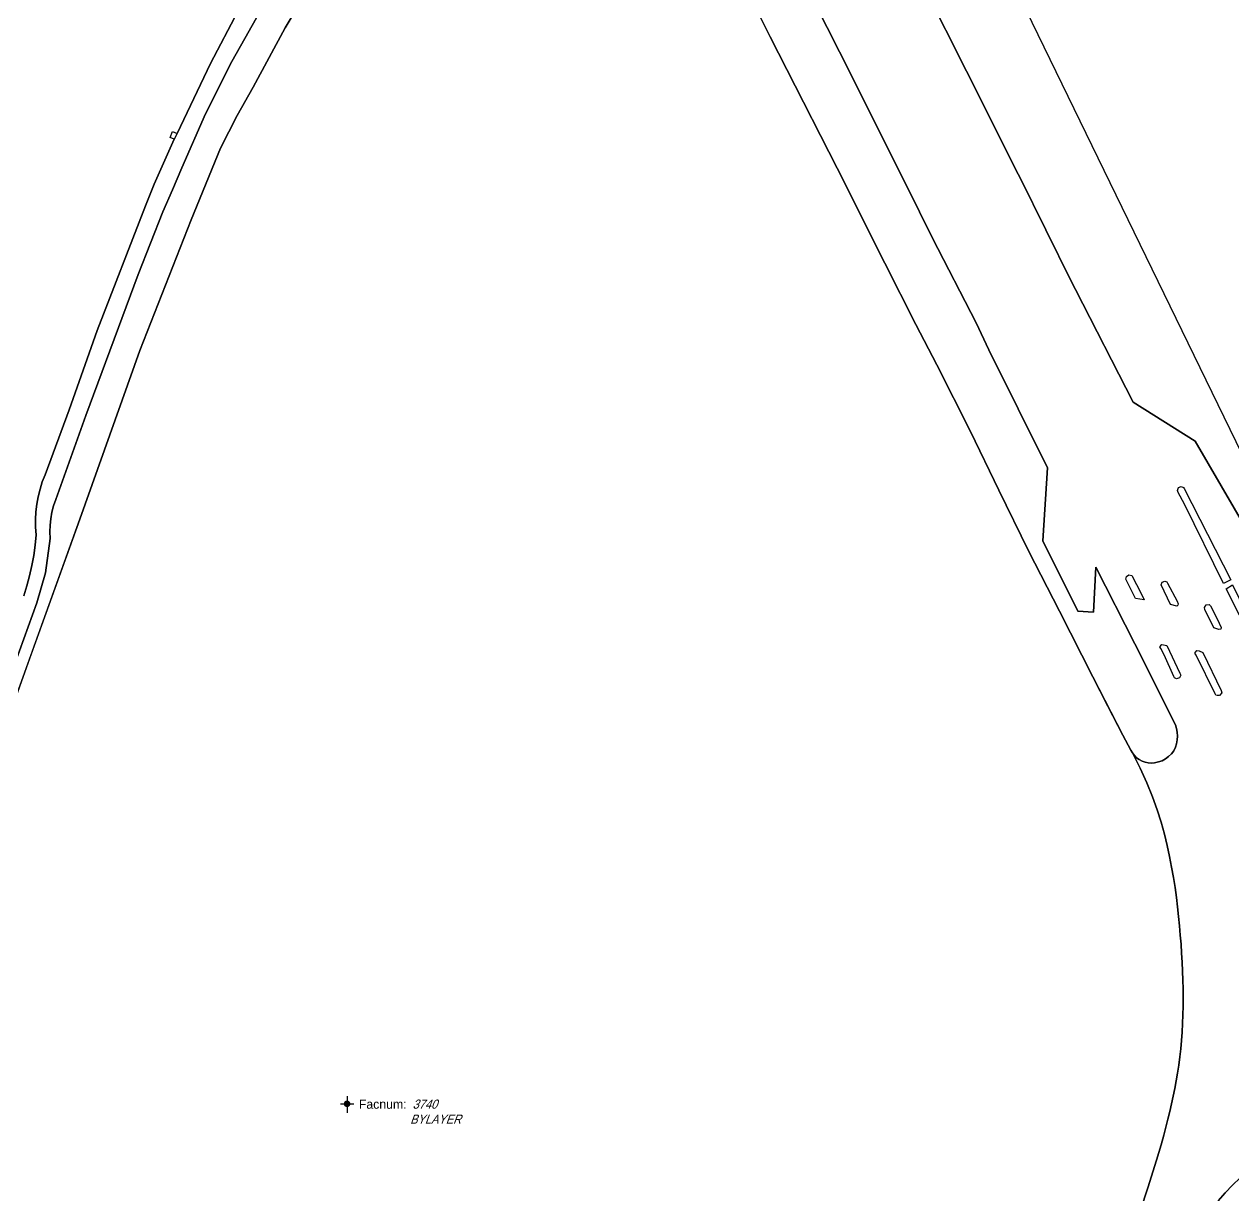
# Model space of a CAD drawing. Header units: inches. Extents: x 1273557 to 1282364, y 239587 to 246310.
# Drawn here: x 1278783 to 1279336, y 243556 to 244092 of the extents above; entities that cross this region are included whole.
import ezdxf
from ezdxf.enums import TextEntityAlignment as Align

# ---------------------------------------------------------------- set-up
doc = ezdxf.new("R2010")
doc.units = ezdxf.units.IN
doc.header["$MEASUREMENT"] = 0
for name, color, linetype in [('GRASS', 3, 'Continuous'), ('MISC-FENCE', 140, 'Continuous'), ('PATH', 253, 'Continuous'), ('PRKG-DATA', 255, 'Continuous'), ('PRKG-UW', 6, 'Continuous'), ('PRKG-UW-ISLAND', 40, 'Continuous'), ('STREET-NONUW', 4, 'Continuous'), ('STREET-UW', 50, 'Continuous')]:
    doc.layers.add(name, color=color, linetype=linetype)
doc.styles.add('SS_LITE', font='FRABK.TTF', dxfattribs={"height": 16})

# ---------------------------------------------------------------- blocks, each defined once
blk = doc.blocks.new('*U8')
for p, q in [((-3.08, 0), (3.08, 0)), ((0, 3.55), (0, -4.2))]:
    blk.add_line(p, q)
at = {"const_width": 1.5}
blk.add_lwpolyline([(-0.75, 0, 1), (0.75, 0, 1)], format="xyb", close=True, dxfattribs=at)
at = {"layer": 'PRKG-DATA', "color": 1, "style": 'SS_LITE'}
blk.add_text('Facnum:', height=4.2, dxfattribs=at).set_placement((27.26, -2.25), align=Align.RIGHT)
at = {"layer": 'PRKG-DATA', "color": 7, "style": 'SS_LITE', "oblique": 20, "width": 0.9, "flags": 8}
for tag, p in [('FACNUM', (29.98, -2.25)), ('OBJECT', (28.84, -9.16))]:
    blk.add_attdef(tag, p, '', height=4.2, dxfattribs=at)

msp = doc.modelspace()

# ---------------------------------------------------------------- linework, layer by layer
at = {"layer": 'GRASS'}
for points in [[(1279110.55, 244113.94), (1279124.34, 244086.22), (1279131.87, 244071.33), (1279155, 244026.05), (1279176.88, 243982.59), (1279191, 243954.45), (1279200.73, 243936.1), (1279216.02, 243905.45), (1279229.04, 243878.64), (1279242.64, 243850.91), (1279256.86, 243823.24), (1279272.16, 243793.14), (1279285.8, 243766.44), (1279289.54, 243759.62), (1279290.25, 243758.33), (1279291.13, 243757.15), (1279292.18, 243756.11), (1279293.36, 243755.24), (1279294.66, 243754.54), (1279296.05, 243754.04), (1279297.49, 243753.75), (1279298.96, 243753.67), (1279300.43, 243753.8), (1279302.17, 243754.15), (1279303.84, 243754.74), (1279305.41, 243755.58), (1279306.85, 243756.63), (1279308.11, 243757.88), (1279309.18, 243759.31), (1279310.03, 243760.87), (1279310.52, 243762.54), (1279310.82, 243764.26), (1279310.92, 243766), (1279310.82, 243767.74), (1279310.52, 243769.46), (1279310.02, 243771.13), (1279291.32, 243808.23), (1279273.53, 243843.4), (1279272.37, 243822.75), (1279265.26, 243823.22), (1279249.26, 243855.48), (1279251.39, 243888.92), (1279224.45, 243942.94), (1279218.61, 243955.33), (1279198.65, 243994.07), (1279192.7, 244006.15), (1279186.72, 244018.22), (1279180.71, 244030.26), (1279174.68, 244042.28), (1279156.06, 244079.38), (1279133.47, 244124.17)], [(1278777.2, 243779.53), (1278808.03, 243865.35), (1278835.5, 243942.59), (1278859.05, 244002.5), (1278872.56, 244035.22), (1278880.16, 244050.23), (1278887.42, 244063.24), (1278902.13, 244090.31), (1278916.41, 244114.44)], [(1279195.16, 244108.56), (1279214.29, 244070.54), (1279237.99, 244023.38), (1279238.85, 244021.65), (1279262.42, 243973.98), (1279264.13, 243970.59), (1279290.62, 243918.99), (1279319.07, 243901), (1279354.75, 243839.65)], [(1278893.04, 244101.91), (1278877.62, 244074.98), (1278865.67, 244051.04), (1278854.79, 244026.29), (1278850.45, 244016.19), (1278846.11, 244006.09), (1278834.73, 243977.37), (1278810.78, 243912.88), (1278797, 243874.3), (1278796.04, 243871.45), (1278795.29, 243868.53), (1278794.75, 243865.57), (1278794.43, 243862.57), (1278794.32, 243859.56), (1278794.44, 243856.55), (1278792.26, 243840.79), (1278788.36, 243827.08), (1278778.48, 243799.56)]]:
    msp.add_lwpolyline(points, dxfattribs=at)
at = {"layer": 'MISC-FENCE'}
msp.add_line((1279200.84, 244182.33), (1279403.74, 243764.75), dxfattribs=at)
msp.add_circle((1279394.52, 243494.44), 67.7, dxfattribs=at)
at = {"layer": 'PATH'}
for points in [[(1278778.48, 243799.56), (1278788.36, 243827.08), (1278792.26, 243840.79), (1278794.44, 243856.55), (1278794.32, 243859.56), (1278794.43, 243862.57), (1278794.75, 243865.57), (1278795.29, 243868.53), (1278796.04, 243871.45), (1278797, 243874.3), (1278810.78, 243912.88), (1278834.73, 243977.37), (1278846.11, 244006.09), (1278850.45, 244016.19), (1278854.79, 244026.29), (1278865.67, 244051.04), (1278877.62, 244074.98), (1278893.04, 244101.91)], [(1278880.65, 244098.15), (1278867.92, 244074.03), (1278852.65, 244042.03), (1278851.34, 244039.32), (1278842.18, 244018.75), (1278838.16, 244008.85), (1278815.95, 243951.8), (1278803.17, 243915.44), (1278792.11, 243885.72), (1278790.87, 243882.44), (1278789.83, 243879.07), (1278789, 243875.65), (1278788.37, 243872.19), (1278787.96, 243868.69), (1278787.77, 243865.17), (1278787.79, 243861.65), (1278788.02, 243858.18), (1278787.59, 243853.47), (1278786.95, 243848.76), (1278786.11, 243844.08), (1278785.08, 243839.44), (1278783.84, 243834.85), (1278782.42, 243830.31)], [(1279339.59, 243563.75), (1279336.11, 243560.36), (1279332.78, 243556.81), (1279329.61, 243553.12)]]:
    msp.add_lwpolyline(points, dxfattribs=at)
at = {"layer": 'PRKG-UW'}
for points in [[(1278916.41, 244114.44), (1278902.13, 244090.31), (1278887.42, 244063.24), (1278880.16, 244050.23), (1278872.56, 244035.22), (1278859.05, 244002.5), (1278835.5, 243942.59), (1278808.03, 243865.35), (1278784.47, 243799.76), (1278777.2, 243779.53)], [(1279290.43, 243538.15), (1279297.24, 243559.12), (1279301.26, 243571.79), (1279303.4, 243578.9), (1279304.58, 243583.18), (1279305.55, 243586.9), (1279306.48, 243590.53), (1279307.36, 243594.09), (1279308.19, 243597.61), (1279308.96, 243601.12), (1279309.68, 243604.62), (1279310.34, 243608.15), (1279310.94, 243611.72), (1279311.47, 243615.36), (1279311.95, 243619.06), (1279312.37, 243622.82), (1279312.72, 243626.63), (1279313.01, 243630.48), (1279313.23, 243634.38), (1279313.39, 243638.31), (1279313.49, 243642.27), (1279313.51, 243646.25), (1279313.48, 243650.26), (1279313.39, 243654.29), (1279313.24, 243658.35), (1279313.04, 243662.44), (1279312.8, 243666.56), (1279312.51, 243670.72), (1279312.18, 243674.91), (1279311.82, 243679.13), (1279311.41, 243683.41), (1279310.94, 243687.75), (1279310.39, 243692.17), (1279309.77, 243696.68), (1279309.05, 243701.3), (1279308.22, 243706.04), (1279307.28, 243710.91), (1279306.2, 243715.94), (1279304.93, 243721.15), (1279303.42, 243726.59), (1279301.61, 243732.28), (1279299.45, 243738.27), (1279296.87, 243744.58), (1279293.82, 243751.25), (1279290.25, 243758.33), (1279289.54, 243759.62), (1279285.8, 243766.44), (1279278.98, 243779.79), (1279272.16, 243793.14), (1279256.86, 243823.24), (1279242.64, 243850.91), (1279229.04, 243878.64), (1279216.02, 243905.45), (1279200.73, 243936.1), (1279191, 243954.45), (1279176.88, 243982.59), (1279155, 244026.05), (1279131.87, 244071.33), (1279124.34, 244086.22), (1279110.55, 244113.94)]]:
    msp.add_lwpolyline(points, dxfattribs=at)
at = {"layer": 'PRKG-UW-ISLAND'}
for points in [[(1279313.98, 243879.35), (1279335.39, 243837.64), (1279332.01, 243835.96), (1279314.15, 243872.16), (1279311.27, 243877.61), (1279310.83, 243878.48), (1279311.32, 243879.79), (1279312.63, 243880.31), (1279313.58, 243879.84)], [(1279287.49, 243839.16), (1279288.63, 243839.93), (1279290.04, 243839.63), (1279294.19, 243831.32), (1279295.67, 243828.48), (1279291.62, 243829), (1279287.26, 243837.94)], [(1279306.06, 243836.6), (1279306.35, 243836.03), (1279310.8, 243827.79), (1279311.23, 243826.61), (1279311.07, 243825.91), (1279310.56, 243825.45), (1279307.73, 243826.25), (1279303.43, 243835.24), (1279303.89, 243836.51), (1279305.16, 243837.03)], [(1279333.25, 243833.52), (1279336.14, 243835.23), (1279341.99, 243823.12), (1279342.33, 243822.14), (1279341.55, 243820.88), (1279340.09, 243820.71), (1279339.33, 243821.44)], [(1279329.09, 243819.76), (1279330.98, 243815.81), (1279330.7, 243814.91), (1279329.91, 243814.78), (1279327.62, 243815.55), (1279323.5, 243824.04), (1279323.27, 243824.97), (1279324.03, 243826.09), (1279325.36, 243826.24), (1279326.09, 243825.6)], [(1279306.06, 243807.43), (1279312.01, 243794.84), (1279312.43, 243793.92), (1279311.85, 243792.63), (1279310.49, 243792.19), (1279309.59, 243792.74), (1279309.22, 243793.27), (1279304.76, 243803.16), (1279303.22, 243806.09), (1279302.88, 243806.94), (1279303.77, 243807.93)], [(1279320.77, 243805.08), (1279322.53, 243804.3), (1279330.95, 243786.84), (1279331.14, 243785.76), (1279330.2, 243784.59), (1279329.09, 243784.54), (1279328.42, 243784.82), (1279328.11, 243785.37), (1279319.38, 243803.13), (1279318.91, 243803.98), (1279319.74, 243805.21)]]:
    msp.add_lwpolyline(points, close=True, dxfattribs=at)
at = {"layer": 'STREET-NONUW'}
msp.add_lwpolyline([(1278782.42, 243830.31), (1278783.84, 243834.85), (1278785.08, 243839.44), (1278786.11, 243844.08), (1278786.95, 243848.76), (1278787.59, 243853.47), (1278788.02, 243858.18), (1278787.79, 243861.65), (1278787.77, 243865.17), (1278787.96, 243868.69), (1278788.37, 243872.19), (1278789, 243875.65), (1278789.83, 243879.07), (1278790.87, 243882.44), (1278792.11, 243885.72), (1278803.17, 243915.44), (1278815.95, 243951.8), (1278838.16, 244008.85), (1278842.18, 244018.75), (1278851.34, 244039.32), (1278849.42, 244040.08), (1278850.53, 244042.87), (1278852.65, 244042.03), (1278867.92, 244074.03), (1278880.65, 244098.15)], dxfattribs=at)
at = {"layer": 'STREET-UW'}
for points in [[(1279133.47, 244124.17), (1279156.06, 244079.38), (1279174.68, 244042.28), (1279180.71, 244030.26), (1279186.72, 244018.22), (1279192.7, 244006.15), (1279198.65, 243994.07), (1279218.61, 243955.33), (1279224.45, 243942.94), (1279251.39, 243888.92), (1279249.26, 243855.48), (1279265.26, 243823.22), (1279272.37, 243822.75), (1279273.53, 243843.4), (1279291.32, 243808.23), (1279310.02, 243771.13), (1279310.52, 243769.46), (1279310.82, 243767.74), (1279310.92, 243766), (1279310.82, 243764.26), (1279310.52, 243762.54), (1279310.03, 243760.87), (1279309.18, 243759.31), (1279308.11, 243757.88), (1279306.85, 243756.63), (1279305.41, 243755.58), (1279303.84, 243754.74), (1279302.17, 243754.15), (1279300.43, 243753.8), (1279298.96, 243753.67), (1279297.49, 243753.75), (1279296.05, 243754.04), (1279294.66, 243754.54), (1279293.36, 243755.24), (1279292.18, 243756.11), (1279291.13, 243757.15), (1279290.25, 243758.33), (1279293.82, 243751.25), (1279296.87, 243744.58), (1279299.45, 243738.27), (1279301.61, 243732.28), (1279303.42, 243726.59), (1279304.93, 243721.15), (1279306.2, 243715.94), (1279307.28, 243710.91), (1279308.22, 243706.04), (1279309.05, 243701.3), (1279309.77, 243696.68), (1279310.39, 243692.17), (1279310.94, 243687.75), (1279311.41, 243683.41), (1279311.82, 243679.13), (1279312.18, 243674.91), (1279312.51, 243670.72), (1279312.8, 243666.56), (1279313.04, 243662.44), (1279313.24, 243658.35), (1279313.39, 243654.29), (1279313.48, 243650.26), (1279313.51, 243646.25), (1279313.49, 243642.27), (1279313.39, 243638.31), (1279313.23, 243634.38), (1279313.01, 243630.48), (1279312.72, 243626.63), (1279312.37, 243622.82), (1279311.95, 243619.06), (1279311.47, 243615.36), (1279310.94, 243611.72), (1279310.34, 243608.15), (1279309.68, 243604.62), (1279308.96, 243601.12), (1279308.19, 243597.61), (1279307.36, 243594.09), (1279306.48, 243590.53), (1279305.55, 243586.9), (1279304.58, 243583.18), (1279303.4, 243578.9), (1279301.26, 243571.79), (1279297.24, 243559.12), (1279290.43, 243538.15)], [(1279354.75, 243839.65), (1279319.07, 243901), (1279290.62, 243918.99), (1279264.13, 243970.59), (1279262.42, 243973.98), (1279238.85, 244021.65), (1279237.99, 244023.38), (1279214.29, 244070.54), (1279195.16, 244108.56)], [(1279329.61, 243553.12), (1279332.78, 243556.81), (1279336.11, 243560.36), (1279339.59, 243563.75)]]:
    msp.add_lwpolyline(points, dxfattribs=at)

# ---------------------------------------------------------------- block references
at = {"layer": 'PRKG-DATA'}
ref = msp.add_blockref('*U8', (1278930.48, 243597.61), dxfattribs=at)
ref.add_attrib('FACNUM', '3740', (1278960.47, 243595.36), dxfattribs={"color": 7, "height": 4.2, "style": 'SS_LITE', "oblique": 20, "width": 0.9})
ref.add_attrib('OBJECT', 'BYLAYER', (1278959.32, 243588.45), dxfattribs={"color": 7, "height": 4.2, "style": 'SS_LITE', "oblique": 20, "width": 0.9})

doc.saveas('drawing.dxf')
